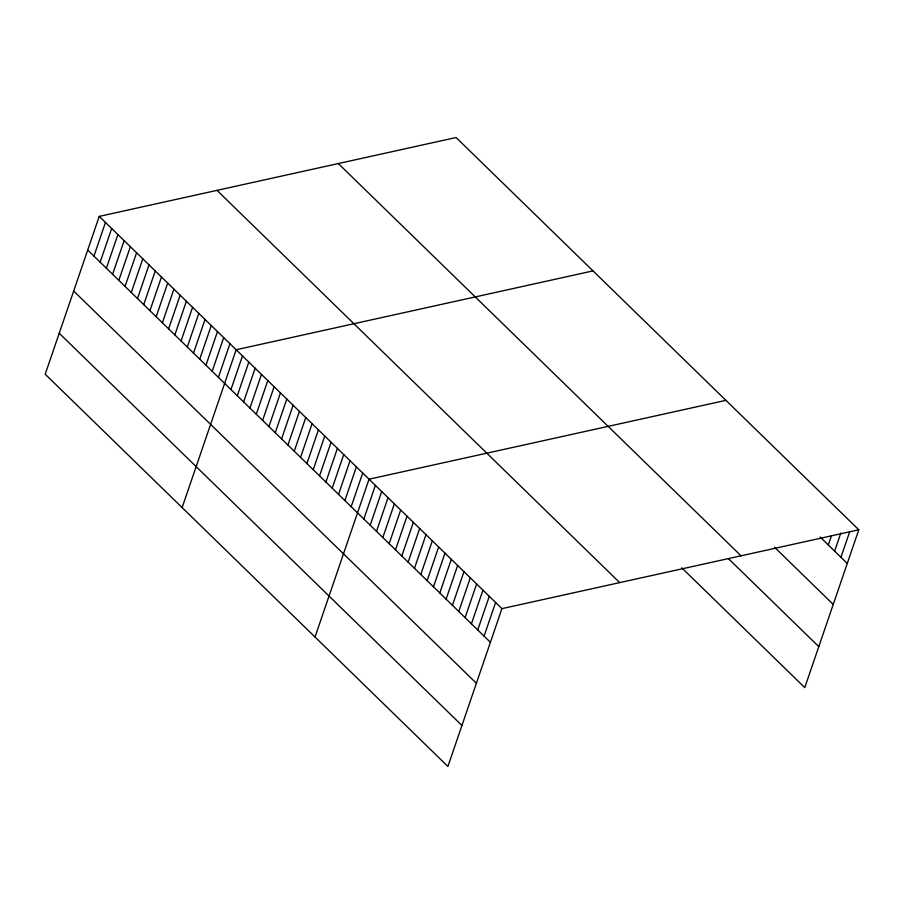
<?xml version="1.0" encoding="UTF-8"?>
<svg xmlns="http://www.w3.org/2000/svg" width="904" height="904" viewBox="0 0 904 904"><rect width="100%" height="100%" fill="white"/><g stroke="black" fill="none" stroke-linecap="round" stroke-linejoin="round"><path stroke-width="1.36" d="M858.8 529.789L456.091 137.532L99.237 216.384L45.2 374.211L447.909 766.468L501.935 608.641L858.8 529.789L804.763 687.616L681.819 567.859M93.937 256.114L105.463 222.452M100.152 262.171L111.678 228.509M106.378 268.239L117.904 234.577M112.605 274.296L124.13 240.633M118.831 280.364L130.357 246.702M125.057 286.421L136.583 252.758M131.272 292.489L142.798 258.827M137.498 298.546L149.024 264.883M143.725 304.614L155.251 270.951M149.951 310.671L161.477 277.008M156.166 316.739L167.692 283.076M162.392 322.796L173.918 289.133M168.619 328.864L180.145 295.19M174.845 334.921L186.371 301.258M181.06 340.977L192.586 307.315M187.286 347.046L198.812 313.383M193.512 353.102L205.038 319.44M199.739 359.171L211.265 325.508M205.954 365.227L217.48 331.565M212.18 371.295L223.706 337.633M218.406 377.352L229.932 343.689M182.122 507.585L236.159 349.758L593.013 270.895M230.961 389.579L242.487 355.916M237.289 395.749L248.815 362.086M243.617 401.907L255.143 368.244M249.945 408.077L261.471 374.414M256.273 414.235L267.799 380.573M262.601 420.405L274.127 386.742M268.929 426.564L280.455 392.901M275.257 432.733L286.783 399.059M281.585 438.892L293.111 405.229M287.913 445.062L299.439 411.388M294.241 451.22L305.767 417.558M300.569 457.379L312.095 423.716M306.897 463.549L318.423 429.886M313.225 469.707L324.751 436.044M319.553 475.877L331.079 442.214M325.881 482.035L337.407 448.373M332.209 488.205L343.735 454.542M338.537 494.364L350.063 460.701M344.865 500.533L356.391 466.871M351.193 506.692L362.719 473.029M315.01 637.026L369.047 479.199L725.912 400.348M363.849 519.02L375.375 485.358M370.177 525.19L381.703 491.527M376.505 531.349L388.031 497.686M382.833 537.518L394.359 503.856M389.161 543.677L400.687 510.014M395.489 549.847L407.015 516.184M401.817 556.005L413.343 522.342M408.145 562.175L419.671 528.512M414.473 568.333L425.999 534.671M420.801 574.503L432.327 540.841M427.129 580.662L438.655 546.999M433.457 586.832L444.983 553.169M439.785 592.99L451.311 559.327M446.113 599.16L457.639 565.486M452.441 605.318L463.967 571.656M458.769 611.488L470.295 577.814M465.097 617.647L476.623 583.984M471.425 623.805L482.951 590.142M477.753 629.975L489.279 596.312M484.081 636.134L495.607 602.471M828.29 544.954L831.397 535.891M834.618 551.124L840.822 532.998M840.946 557.282L849.816 531.394M820.154 537.032L847.274 563.452M774.479 547.191L833.251 604.426M338.333 163.556L741.031 555.802M728.387 558.582L818.798 646.642M217.005 190.371L619.703 582.617M99.237 216.384L501.935 608.641M87.711 250.046L490.42 642.303M73.687 291.02L476.385 683.277M59.223 333.237L461.933 725.494"/></g></svg>
